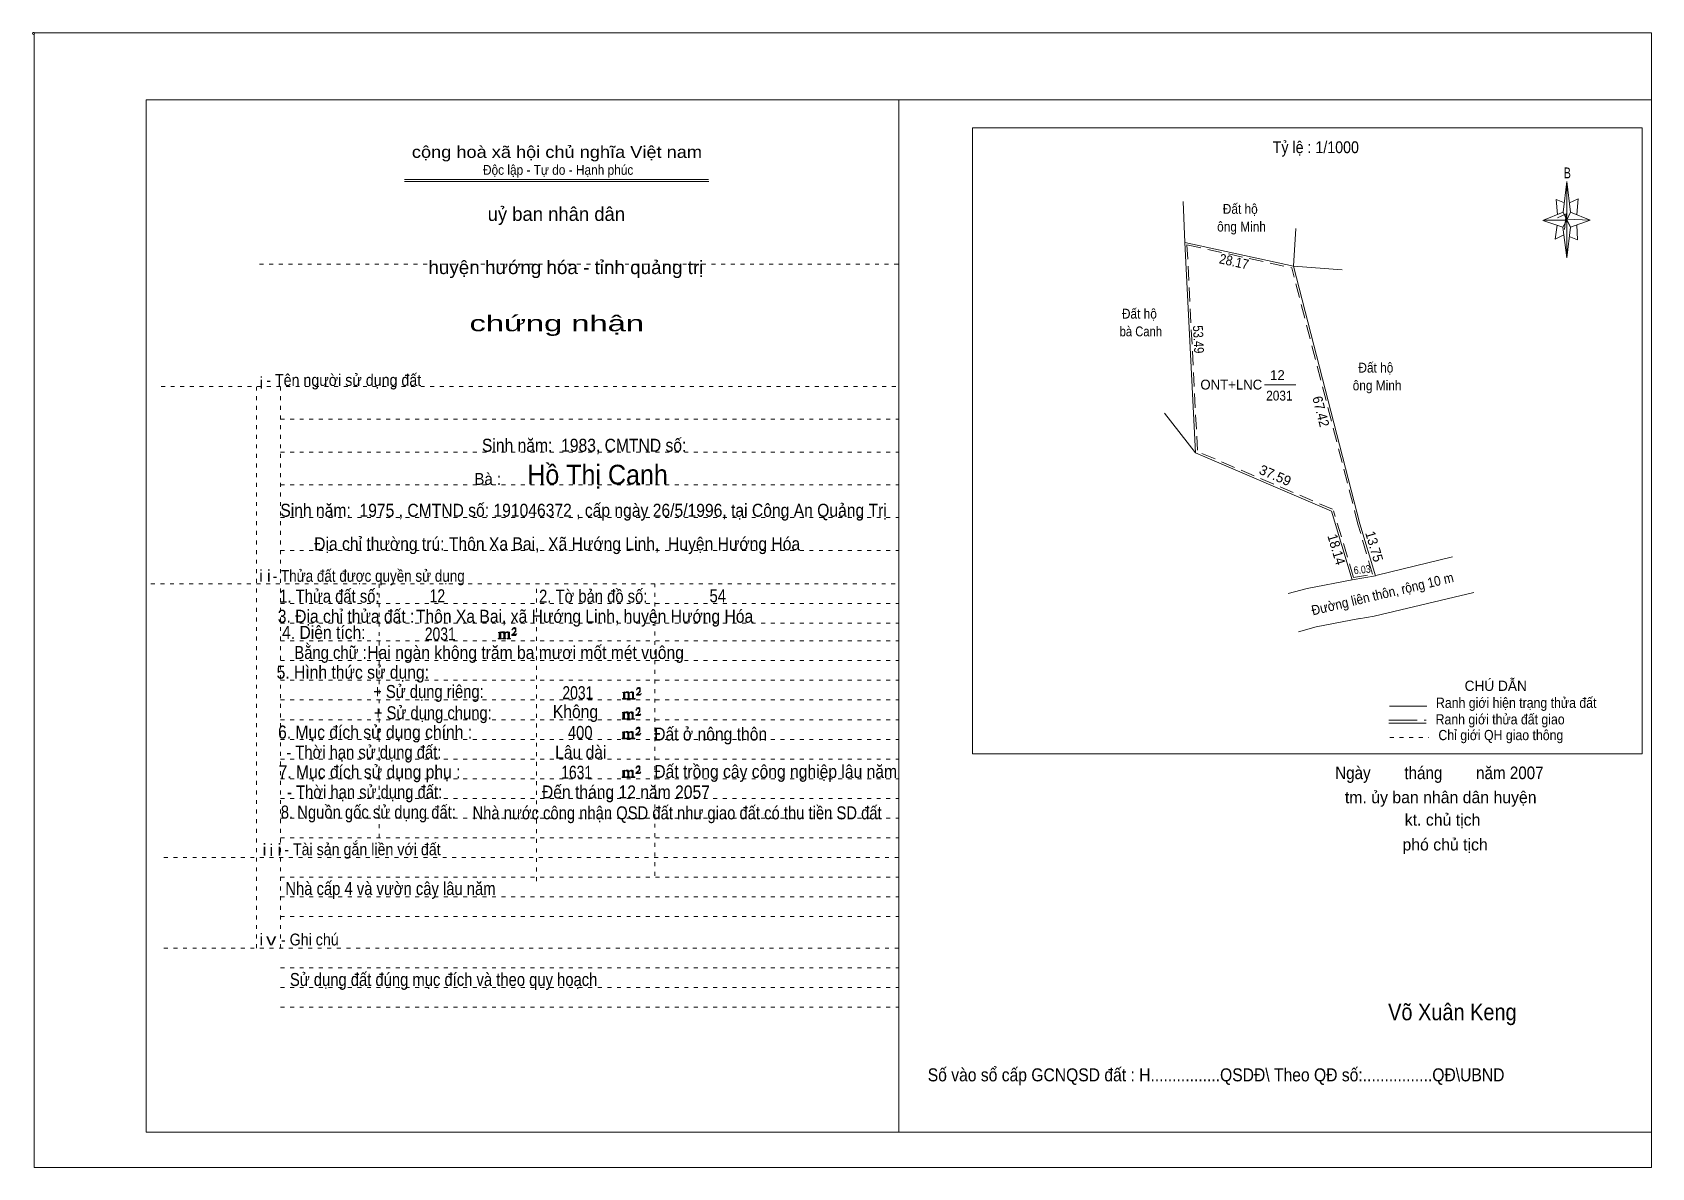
# Model space of a CAD drawing. Header units: centimetres. Extents: x -1.6 to 39.5, y -3.3 to 25.5.
import ezdxf
from ezdxf.enums import TextEntityAlignment as Align

# ---------------------------------------------------------------- set-up
doc = ezdxf.new("R2010")
doc.units = ezdxf.units.CM
doc.header["$LTSCALE"] = 0.12
for name, pattern in [('DOTTED', [1.5, 0.3, -1.2]), ('LONG_DASHED', [7.5, 6, -1.5]), ('MEDIUM_DASHED', [4.5, 3, -1.5])]:
    doc.linetypes.add(name, pattern=pattern)
for name, color, linetype, lineweight in [('1', 7, 'DOTTED', 13), ('10', 7, 'Continuous', 13), ('4', 7, 'Continuous', 13), ('5', 7, 'Continuous', 13), ('50', 7, 'Continuous', 13)]:
    doc.layers.add(name, color=color, linetype=linetype, lineweight=lineweight)

msp = doc.modelspace()

# ---------------------------------------------------------------- hatches: boundary and pattern name
at = {"layer": '50'}
for points in [[(10.27, 10.13), (10.27, 10.12), (10.27, 10.11), (10.25, 10.11), (10.24, 10.11), (10.24, 10.1), (10.33, 10.1), (10.33, 10.11), (10.32, 10.11), (10.31, 10.11), (10.31, 10.12), (10.31, 10.13), (10.31, 10.24), (10.31, 10.25), (10.32, 10.26), (10.34, 10.26), (10.35, 10.26), (10.36, 10.26), (10.37, 10.25), (10.39, 10.22), (10.39, 10.13), (10.37, 10.12), (10.37, 10.11), (10.36, 10.11), (10.35, 10.11), (10.35, 10.1), (10.44, 10.1), (10.44, 10.11), (10.43, 10.11), (10.42, 10.11), (10.42, 10.12), (10.42, 10.13), (10.42, 10.24), (10.44, 10.26), (10.45, 10.26), (10.46, 10.26), (10.49, 10.26), (10.49, 10.25), (10.5, 10.24), (10.5, 10.22), (10.5, 10.13), (10.5, 10.12), (10.49, 10.11), (10.49, 10.11), (10.47, 10.11), (10.47, 10.1), (10.56, 10.1), (10.56, 10.11), (10.55, 10.11), (10.54, 10.11), (10.53, 10.12), (10.53, 10.13), (10.53, 10.2), (10.53, 10.25), (10.53, 10.26), (10.52, 10.27), (10.5, 10.28), (10.47, 10.28), (10.46, 10.28), (10.44, 10.27), (10.41, 10.25), (10.41, 10.26), (10.4, 10.28), (10.39, 10.28), (10.37, 10.28), (10.35, 10.28), (10.34, 10.28), (10.32, 10.26), (10.31, 10.26), (10.31, 10.25), (10.31, 10.25), (10.31, 10.26), (10.31, 10.28), (10.24, 10.26), (10.24, 10.26), (10.25, 10.26), (10.27, 10.25), (10.27, 10.24), (10.27, 10.23)], [(10.69, 10.19), (10.72, 10.24), (10.72, 10.24), (10.71, 10.22), (10.69, 10.22), (10.68, 10.22), (10.63, 10.22), (10.66, 10.26), (10.67, 10.27), (10.69, 10.28), (10.69, 10.3), (10.69, 10.32), (10.69, 10.34), (10.69, 10.35), (10.69, 10.37), (10.68, 10.38), (10.67, 10.38), (10.66, 10.39), (10.65, 10.39), (10.63, 10.38), (10.63, 10.38), (10.62, 10.37), (10.61, 10.35), (10.59, 10.33), (10.61, 10.33), (10.61, 10.35), (10.62, 10.35), (10.63, 10.36), (10.65, 10.36), (10.66, 10.36), (10.67, 10.35), (10.68, 10.35), (10.68, 10.32), (10.68, 10.3), (10.66, 10.28), (10.66, 10.26), (10.65, 10.25), (10.59, 10.2), (10.59, 10.19)], [(13.42, 8.61), (13.42, 8.6), (13.42, 8.59), (13.41, 8.59), (13.4, 8.59), (13.4, 8.57), (13.48, 8.57), (13.48, 8.59), (13.47, 8.59), (13.46, 8.59), (13.46, 8.6), (13.46, 8.61), (13.46, 8.72), (13.46, 8.73), (13.47, 8.74), (13.5, 8.74), (13.51, 8.74), (13.52, 8.74), (13.53, 8.73), (13.54, 8.69), (13.54, 8.61), (13.53, 8.6), (13.53, 8.59), (13.52, 8.59), (13.51, 8.59), (13.51, 8.57), (13.6, 8.57), (13.6, 8.59), (13.58, 8.59), (13.57, 8.59), (13.57, 8.6), (13.57, 8.61), (13.57, 8.72), (13.6, 8.74), (13.61, 8.74), (13.62, 8.74), (13.64, 8.74), (13.64, 8.73), (13.65, 8.72), (13.65, 8.69), (13.65, 8.61), (13.65, 8.6), (13.64, 8.59), (13.64, 8.59), (13.63, 8.59), (13.63, 8.57), (13.72, 8.57), (13.72, 8.59), (13.7, 8.59), (13.69, 8.59), (13.68, 8.6), (13.68, 8.61), (13.68, 8.68), (13.68, 8.73), (13.68, 8.74), (13.67, 8.75), (13.65, 8.76), (13.63, 8.76), (13.62, 8.76), (13.6, 8.75), (13.56, 8.73), (13.56, 8.74), (13.55, 8.76), (13.54, 8.76), (13.53, 8.76), (13.51, 8.76), (13.5, 8.76), (13.47, 8.74), (13.46, 8.74), (13.46, 8.73), (13.46, 8.73), (13.46, 8.74), (13.46, 8.76), (13.4, 8.74), (13.4, 8.74), (13.41, 8.74), (13.42, 8.73), (13.42, 8.72), (13.42, 8.71)], [(13.85, 8.67), (13.87, 8.72), (13.87, 8.72), (13.86, 8.69), (13.85, 8.69), (13.84, 8.69), (13.78, 8.69), (13.82, 8.74), (13.83, 8.75), (13.85, 8.76), (13.85, 8.78), (13.85, 8.79), (13.85, 8.82), (13.85, 8.83), (13.85, 8.85), (13.84, 8.86), (13.83, 8.86), (13.82, 8.87), (13.8, 8.87), (13.78, 8.86), (13.78, 8.86), (13.77, 8.85), (13.76, 8.83), (13.75, 8.81), (13.76, 8.81), (13.76, 8.83), (13.77, 8.83), (13.78, 8.84), (13.8, 8.84), (13.82, 8.84), (13.83, 8.83), (13.84, 8.83), (13.84, 8.79), (13.84, 8.78), (13.82, 8.76), (13.82, 8.74), (13.8, 8.73), (13.75, 8.68), (13.75, 8.67)], [(13.41, 8.09), (13.41, 8.08), (13.41, 8.07), (13.4, 8.07), (13.39, 8.07), (13.39, 8.06), (13.48, 8.06), (13.48, 8.07), (13.47, 8.07), (13.45, 8.07), (13.45, 8.08), (13.45, 8.09), (13.45, 8.2), (13.45, 8.21), (13.47, 8.23), (13.49, 8.23), (13.5, 8.23), (13.51, 8.23), (13.52, 8.21), (13.53, 8.18), (13.53, 8.09), (13.52, 8.08), (13.52, 8.07), (13.51, 8.07), (13.5, 8.07), (13.5, 8.06), (13.59, 8.06), (13.59, 8.07), (13.58, 8.07), (13.57, 8.07), (13.57, 8.08), (13.57, 8.09), (13.57, 8.2), (13.59, 8.23), (13.6, 8.23), (13.61, 8.23), (13.63, 8.23), (13.63, 8.21), (13.64, 8.2), (13.64, 8.18), (13.64, 8.09), (13.64, 8.08), (13.63, 8.07), (13.63, 8.07), (13.62, 8.07), (13.62, 8.06), (13.71, 8.06), (13.71, 8.07), (13.7, 8.07), (13.69, 8.07), (13.67, 8.08), (13.67, 8.09), (13.67, 8.17), (13.67, 8.21), (13.67, 8.23), (13.66, 8.24), (13.64, 8.25), (13.62, 8.25), (13.61, 8.25), (13.59, 8.24), (13.55, 8.21), (13.55, 8.23), (13.54, 8.25), (13.53, 8.25), (13.52, 8.25), (13.5, 8.25), (13.49, 8.25), (13.47, 8.23), (13.45, 8.23), (13.45, 8.21), (13.45, 8.21), (13.45, 8.23), (13.45, 8.25), (13.39, 8.23), (13.39, 8.23), (13.4, 8.23), (13.41, 8.21), (13.41, 8.2), (13.41, 8.19)], [(13.84, 8.16), (13.86, 8.2), (13.86, 8.2), (13.85, 8.18), (13.84, 8.18), (13.83, 8.18), (13.77, 8.18), (13.81, 8.23), (13.82, 8.24), (13.84, 8.25), (13.84, 8.27), (13.84, 8.28), (13.84, 8.3), (13.84, 8.31), (13.84, 8.34), (13.83, 8.35), (13.82, 8.35), (13.81, 8.36), (13.8, 8.36), (13.77, 8.35), (13.77, 8.35), (13.76, 8.34), (13.75, 8.31), (13.74, 8.29), (13.75, 8.29), (13.75, 8.31), (13.76, 8.31), (13.77, 8.33), (13.8, 8.33), (13.81, 8.33), (13.82, 8.31), (13.83, 8.31), (13.83, 8.28), (13.83, 8.27), (13.81, 8.25), (13.81, 8.23), (13.8, 8.21), (13.74, 8.17), (13.74, 8.16)], [(13.84, 7.66), (13.86, 7.71), (13.86, 7.71), (13.85, 7.68), (13.84, 7.68), (13.83, 7.68), (13.77, 7.68), (13.81, 7.73), (13.82, 7.74), (13.84, 7.75), (13.84, 7.77), (13.84, 7.78), (13.84, 7.81), (13.84, 7.82), (13.84, 7.84), (13.83, 7.85), (13.82, 7.85), (13.81, 7.86), (13.79, 7.86), (13.77, 7.85), (13.77, 7.85), (13.76, 7.84), (13.75, 7.82), (13.74, 7.8), (13.75, 7.8), (13.75, 7.82), (13.76, 7.82), (13.77, 7.83), (13.79, 7.83), (13.81, 7.83), (13.82, 7.82), (13.83, 7.82), (13.83, 7.78), (13.83, 7.77), (13.81, 7.75), (13.81, 7.73), (13.79, 7.72), (13.74, 7.67), (13.74, 7.66)], [(13.41, 7.6), (13.41, 7.59), (13.41, 7.58), (13.4, 7.58), (13.39, 7.58), (13.39, 7.56), (13.47, 7.56), (13.47, 7.58), (13.46, 7.58), (13.45, 7.58), (13.45, 7.59), (13.45, 7.6), (13.45, 7.71), (13.45, 7.72), (13.46, 7.73), (13.49, 7.73), (13.5, 7.73), (13.51, 7.73), (13.52, 7.72), (13.53, 7.68), (13.53, 7.6), (13.52, 7.59), (13.52, 7.58), (13.51, 7.58), (13.5, 7.58), (13.5, 7.56), (13.59, 7.56), (13.59, 7.58), (13.57, 7.58), (13.56, 7.58), (13.56, 7.59), (13.56, 7.6), (13.56, 7.71), (13.59, 7.73), (13.6, 7.73), (13.61, 7.73), (13.63, 7.73), (13.63, 7.72), (13.64, 7.71), (13.64, 7.68), (13.64, 7.6), (13.64, 7.59), (13.63, 7.58), (13.63, 7.58), (13.62, 7.58), (13.62, 7.56), (13.71, 7.56), (13.71, 7.58), (13.69, 7.58), (13.68, 7.58), (13.67, 7.59), (13.67, 7.6), (13.67, 7.67), (13.67, 7.72), (13.67, 7.73), (13.66, 7.74), (13.64, 7.75), (13.62, 7.75), (13.61, 7.75), (13.59, 7.74), (13.55, 7.72), (13.55, 7.73), (13.54, 7.75), (13.53, 7.75), (13.52, 7.75), (13.5, 7.75), (13.49, 7.75), (13.46, 7.73), (13.45, 7.73), (13.45, 7.72), (13.45, 7.72), (13.45, 7.73), (13.45, 7.75), (13.39, 7.73), (13.39, 7.73), (13.4, 7.73), (13.41, 7.72), (13.41, 7.71), (13.41, 7.7)], [(13.41, 6.62), (13.41, 6.61), (13.41, 6.6), (13.4, 6.6), (13.39, 6.6), (13.39, 6.58), (13.47, 6.58), (13.47, 6.6), (13.46, 6.6), (13.45, 6.6), (13.45, 6.61), (13.45, 6.62), (13.45, 6.73), (13.45, 6.74), (13.46, 6.75), (13.49, 6.75), (13.5, 6.75), (13.51, 6.75), (13.52, 6.74), (13.53, 6.7), (13.53, 6.62), (13.52, 6.61), (13.52, 6.6), (13.51, 6.6), (13.5, 6.6), (13.5, 6.58), (13.59, 6.58), (13.59, 6.6), (13.57, 6.6), (13.56, 6.6), (13.56, 6.61), (13.56, 6.62), (13.56, 6.73), (13.59, 6.75), (13.6, 6.75), (13.61, 6.75), (13.63, 6.75), (13.63, 6.74), (13.64, 6.73), (13.64, 6.7), (13.64, 6.62), (13.64, 6.61), (13.63, 6.6), (13.63, 6.6), (13.62, 6.6), (13.62, 6.58), (13.71, 6.58), (13.71, 6.6), (13.69, 6.6), (13.68, 6.6), (13.67, 6.61), (13.67, 6.62), (13.67, 6.69), (13.67, 6.74), (13.67, 6.75), (13.66, 6.76), (13.64, 6.77), (13.62, 6.77), (13.61, 6.77), (13.59, 6.76), (13.55, 6.74), (13.55, 6.75), (13.54, 6.77), (13.53, 6.77), (13.52, 6.77), (13.5, 6.77), (13.49, 6.77), (13.46, 6.75), (13.45, 6.75), (13.45, 6.74), (13.45, 6.74), (13.45, 6.75), (13.45, 6.77), (13.39, 6.75), (13.39, 6.75), (13.4, 6.75), (13.41, 6.74), (13.41, 6.73), (13.41, 6.72)], [(13.84, 6.68), (13.86, 6.73), (13.86, 6.73), (13.85, 6.7), (13.84, 6.7), (13.83, 6.7), (13.77, 6.7), (13.81, 6.75), (13.82, 6.76), (13.84, 6.77), (13.84, 6.79), (13.84, 6.8), (13.84, 6.83), (13.84, 6.84), (13.84, 6.86), (13.83, 6.87), (13.82, 6.87), (13.81, 6.88), (13.79, 6.88), (13.77, 6.87), (13.77, 6.87), (13.76, 6.86), (13.75, 6.84), (13.74, 6.82), (13.75, 6.82), (13.75, 6.84), (13.76, 6.84), (13.77, 6.85), (13.79, 6.85), (13.81, 6.85), (13.82, 6.84), (13.83, 6.84), (13.83, 6.8), (13.83, 6.79), (13.81, 6.77), (13.81, 6.75), (13.79, 6.74), (13.74, 6.69), (13.74, 6.68)]]:
    msp.add_hatch(color=256, dxfattribs=at).paths.add_polyline_path(points)

# ---------------------------------------------------------------- linework, layer by layer
at = {"layer": '1', "linetype": 'Continuous'}
for p, q in [((1.31, -2.42), (1.31, 23.78)), ((1.31, 23.78), (39.51, 23.78)), ((20.41, -2.42), (20.41, 23.78)), ((39.51, -2.42), (39.51, 23.78)), ((7.87, 21.76), (15.58, 21.76)), ((7.87, 21.71), (15.59, 21.71)), ((37.26, 20.55), (36.75, 20.72)), ((1.31, -2.42), (39.51, -2.42))]:
    msp.add_line(p, q, dxfattribs=at)
at = {"layer": '1'}
for p, q in [((4.19, 19.61), (20.41, 19.61)), ((1.69, 16.51), (20.41, 16.51)), ((4.11, 2.25), (4.11, 16.51)), ((4.72, 2.25), (4.72, 16.51)), ((4.72, 15.68), (20.41, 15.68)), ((4.72, 14.84), (20.41, 14.84)), ((4.72, 14.01), (20.41, 14.01)), ((4.72, 13.18), (20.41, 13.18)), ((4.72, 12.34), (20.41, 12.34)), ((1.43, 11.5), (20.41, 11.5)), ((7.22, 5.05), (7.22, 11.5)), ((11.22, 3.95), (11.22, 11.5)), ((14.22, 4.09), (14.22, 11.5)), ((4.72, 11), (20.41, 11)), ((4.72, 10.5), (20.41, 10.5)), ((4.72, 10.05), (20.41, 10.05)), ((4.72, 9.55), (20.41, 9.55)), ((4.72, 9.05), (20.41, 9.05)), ((4.72, 8.55), (20.41, 8.55)), ((4.72, 8.05), (20.41, 8.05)), ((4.72, 7.55), (20.41, 7.55)), ((4.72, 7.05), (20.41, 7.05)), ((4.72, 6.55), (20.41, 6.55)), ((4.72, 6.05), (20.41, 6.05)), ((4.72, 5.55), (20.41, 5.55)), ((4.72, 5.05), (20.41, 5.05)), ((1.76, 4.55), (20.41, 4.55)), ((4.72, 4.05), (20.41, 4.05)), ((4.72, 3.55), (20.41, 3.55)), ((4.72, 3.05), (20.41, 3.05)), ((1.76, 2.25), (20.41, 2.25)), ((4.72, 1.75), (20.41, 1.75)), ((4.72, 1.25), (20.41, 1.25)), ((4.72, 0.75), (20.41, 0.75))]:
    msp.add_line(p, q, dxfattribs=at)
at = {"layer": '1', "linetype": 'Continuous'}
msp.add_lwpolyline([(-1.53, -3.32), (39.51, -3.32), (39.51, 25.48), (-1.53, 25.48)], close=True, dxfattribs=at)
msp.add_lwpolyline([(37.27, 20.35), (37.06, 20.25), (37.11, 20.6)], dxfattribs=at)
at = {"layer": '10', "linetype": 'MEDIUM_DASHED'}
for p, q in [((27.72, 20.1), (27.99, 14.82)), ((27.72, 20.1), (30.38, 19.52)), ((31.41, 13.39), (27.96, 14.87)), ((31.95, 11.66), (31.44, 13.35)), ((31.95, 11.66), (32.43, 11.74))]:
    msp.add_line(p, q, dxfattribs=at)
at = {"layer": '10'}
for p, q in [((29.69, 16.55), (30.48, 16.55)), ((31.39, 13.34), (27.94, 14.82)), ((31.91, 11.6), (31.39, 13.34)), ((32.55, 11.72), (34.46, 12.18)), ((31.91, 11.6), (32.5, 11.7)), ((32.5, 11.7), (32.55, 11.72)), ((32.47, 10.68), (35, 11.28)), ((32.08, 10.61), (32.47, 10.68))]:
    msp.add_line(p, q, dxfattribs=at)
for points in [[(27.62, 21.2), (27.67, 20.16), (27.94, 14.82), (27.15, 15.83)], [(27.67, 20.16), (30.42, 19.56), (30.48, 20.52)], [(32.5, 11.7), (32.11, 13.02), (30.42, 19.56), (31.66, 19.47)], [(31.91, 11.6), (30.77, 11.38), (30.29, 11.25)], [(32.1, 10.62), (31, 10.41), (30.55, 10.28)]]:
    msp.add_lwpolyline(points, dxfattribs=at)
at = {"layer": '10', "linetype": 'MEDIUM_DASHED'}
msp.add_lwpolyline([(32.43, 11.74), (32.06, 13.01), (30.38, 19.52)], dxfattribs=at)
at = {"layer": '4'}
for p, q in [((32.86, 8.39), (33.81, 8.39)), ((32.84, 7.96), (33.79, 7.96))]:
    msp.add_line(p, q, dxfattribs=at)
at = {"layer": '4', "linetype": 'LONG_DASHED'}
msp.add_line((32.84, 8.04), (33.79, 8.04), dxfattribs=at)
at = {"layer": '4', "linetype": 'DOTTED'}
msp.add_line((32.87, 7.6), (33.86, 7.6), dxfattribs=at)
at = {"layer": '4'}
msp.add_lwpolyline([(22.28, 23.07), (39.27, 23.07), (39.27, 7.18), (22.28, 7.18)], close=True, dxfattribs=at)
msp.add_circle((-1.55, 25.47), 0.025, dxfattribs=at)
at = {"layer": '5'}
for p, q in [((37.27, 20.93), (37.36, 21.71)), ((37.45, 20.55), (37.36, 19.77)), ((37.45, 20.93), (37.95, 20.73)), ((37.61, 20.61), (37.63, 20.23)), ((37.63, 20.23), (37.42, 20.31))]:
    msp.add_line(p, q, dxfattribs=at)
for points in [[(37.36, 21.71), (37.45, 20.93), (37.36, 20.73)], [(37.36, 20.73), (36.77, 20.73), (37.27, 20.93), (37.45, 20.55), (37.95, 20.73), (37.36, 20.75)], [(37.36, 20.73), (37.36, 19.77), (37.26, 20.55)]]:
    msp.add_lwpolyline(points, close=True, dxfattribs=at)
for points in [[(37.3, 21.17), (37.09, 21.25), (37.12, 20.87)], [(37.43, 21.17), (37.65, 21.27), (37.61, 20.87)], [(37.36, 20.73), (37.27, 20.93), (36.77, 20.73)], [(37.12, 20.79), (37.34, 20.89), (37.3, 20.49)], [(37.36, 20.73), (37.45, 20.55), (37.95, 20.73)]]:
    msp.add_lwpolyline(points, dxfattribs=at)
at = {"layer": '50'}
for points in [[(10.27, 10.13), (10.27, 10.12), (10.27, 10.11), (10.25, 10.11), (10.24, 10.11), (10.24, 10.1), (10.33, 10.1), (10.33, 10.11), (10.32, 10.11), (10.31, 10.11), (10.31, 10.12), (10.31, 10.13), (10.31, 10.24), (10.31, 10.25), (10.32, 10.26), (10.34, 10.26), (10.35, 10.26), (10.36, 10.26), (10.37, 10.25), (10.39, 10.22), (10.39, 10.13), (10.37, 10.12), (10.37, 10.11), (10.36, 10.11), (10.35, 10.11), (10.35, 10.1), (10.44, 10.1), (10.44, 10.11), (10.43, 10.11), (10.42, 10.11), (10.42, 10.12), (10.42, 10.13), (10.42, 10.24), (10.44, 10.26), (10.45, 10.26), (10.46, 10.26), (10.49, 10.26), (10.49, 10.25), (10.5, 10.24), (10.5, 10.22), (10.5, 10.13), (10.5, 10.12), (10.49, 10.11), (10.49, 10.11), (10.47, 10.11), (10.47, 10.1), (10.56, 10.1), (10.56, 10.11), (10.55, 10.11), (10.54, 10.11), (10.53, 10.12), (10.53, 10.13), (10.53, 10.2), (10.53, 10.25), (10.53, 10.26), (10.52, 10.27), (10.5, 10.28), (10.47, 10.28), (10.46, 10.28), (10.44, 10.27), (10.41, 10.25), (10.41, 10.26), (10.4, 10.28), (10.39, 10.28), (10.37, 10.28), (10.35, 10.28), (10.34, 10.28), (10.32, 10.26), (10.31, 10.26), (10.31, 10.25), (10.31, 10.25), (10.31, 10.26), (10.31, 10.28), (10.24, 10.26), (10.24, 10.26), (10.25, 10.26), (10.27, 10.25), (10.27, 10.24), (10.27, 10.23)], [(10.69, 10.19), (10.72, 10.24), (10.72, 10.24), (10.71, 10.22), (10.69, 10.22), (10.68, 10.22), (10.63, 10.22), (10.66, 10.26), (10.67, 10.27), (10.69, 10.28), (10.69, 10.3), (10.69, 10.32), (10.69, 10.34), (10.69, 10.35), (10.69, 10.37), (10.68, 10.38), (10.67, 10.38), (10.66, 10.39), (10.65, 10.39), (10.63, 10.38), (10.63, 10.38), (10.62, 10.37), (10.61, 10.35), (10.59, 10.33), (10.61, 10.33), (10.61, 10.35), (10.62, 10.35), (10.63, 10.36), (10.65, 10.36), (10.66, 10.36), (10.67, 10.35), (10.68, 10.35), (10.68, 10.32), (10.68, 10.3), (10.66, 10.28), (10.66, 10.26), (10.65, 10.25), (10.59, 10.2), (10.59, 10.19)], [(13.42, 8.61), (13.42, 8.6), (13.42, 8.59), (13.41, 8.59), (13.4, 8.59), (13.4, 8.57), (13.48, 8.57), (13.48, 8.59), (13.47, 8.59), (13.46, 8.59), (13.46, 8.6), (13.46, 8.61), (13.46, 8.72), (13.46, 8.73), (13.47, 8.74), (13.5, 8.74), (13.51, 8.74), (13.52, 8.74), (13.53, 8.73), (13.54, 8.69), (13.54, 8.61), (13.53, 8.6), (13.53, 8.59), (13.52, 8.59), (13.51, 8.59), (13.51, 8.57), (13.6, 8.57), (13.6, 8.59), (13.58, 8.59), (13.57, 8.59), (13.57, 8.6), (13.57, 8.61), (13.57, 8.72), (13.6, 8.74), (13.61, 8.74), (13.62, 8.74), (13.64, 8.74), (13.64, 8.73), (13.65, 8.72), (13.65, 8.69), (13.65, 8.61), (13.65, 8.6), (13.64, 8.59), (13.64, 8.59), (13.63, 8.59), (13.63, 8.57), (13.72, 8.57), (13.72, 8.59), (13.7, 8.59), (13.69, 8.59), (13.68, 8.6), (13.68, 8.61), (13.68, 8.68), (13.68, 8.73), (13.68, 8.74), (13.67, 8.75), (13.65, 8.76), (13.63, 8.76), (13.62, 8.76), (13.6, 8.75), (13.56, 8.73), (13.56, 8.74), (13.55, 8.76), (13.54, 8.76), (13.53, 8.76), (13.51, 8.76), (13.5, 8.76), (13.47, 8.74), (13.46, 8.74), (13.46, 8.73), (13.46, 8.73), (13.46, 8.74), (13.46, 8.76), (13.4, 8.74), (13.4, 8.74), (13.41, 8.74), (13.42, 8.73), (13.42, 8.72), (13.42, 8.71)], [(13.85, 8.67), (13.87, 8.72), (13.87, 8.72), (13.86, 8.69), (13.85, 8.69), (13.84, 8.69), (13.78, 8.69), (13.82, 8.74), (13.83, 8.75), (13.85, 8.76), (13.85, 8.78), (13.85, 8.79), (13.85, 8.82), (13.85, 8.83), (13.85, 8.85), (13.84, 8.86), (13.83, 8.86), (13.82, 8.87), (13.8, 8.87), (13.78, 8.86), (13.78, 8.86), (13.77, 8.85), (13.76, 8.83), (13.75, 8.81), (13.76, 8.81), (13.76, 8.83), (13.77, 8.83), (13.78, 8.84), (13.8, 8.84), (13.82, 8.84), (13.83, 8.83), (13.84, 8.83), (13.84, 8.79), (13.84, 8.78), (13.82, 8.76), (13.82, 8.74), (13.8, 8.73), (13.75, 8.68), (13.75, 8.67)], [(13.41, 8.09), (13.41, 8.08), (13.41, 8.07), (13.4, 8.07), (13.39, 8.07), (13.39, 8.06), (13.48, 8.06), (13.48, 8.07), (13.47, 8.07), (13.45, 8.07), (13.45, 8.08), (13.45, 8.09), (13.45, 8.2), (13.45, 8.21), (13.47, 8.23), (13.49, 8.23), (13.5, 8.23), (13.51, 8.23), (13.52, 8.21), (13.53, 8.18), (13.53, 8.09), (13.52, 8.08), (13.52, 8.07), (13.51, 8.07), (13.5, 8.07), (13.5, 8.06), (13.59, 8.06), (13.59, 8.07), (13.58, 8.07), (13.57, 8.07), (13.57, 8.08), (13.57, 8.09), (13.57, 8.2), (13.59, 8.23), (13.6, 8.23), (13.61, 8.23), (13.63, 8.23), (13.63, 8.21), (13.64, 8.2), (13.64, 8.18), (13.64, 8.09), (13.64, 8.08), (13.63, 8.07), (13.63, 8.07), (13.62, 8.07), (13.62, 8.06), (13.71, 8.06), (13.71, 8.07), (13.7, 8.07), (13.69, 8.07), (13.67, 8.08), (13.67, 8.09), (13.67, 8.17), (13.67, 8.21), (13.67, 8.23), (13.66, 8.24), (13.64, 8.25), (13.62, 8.25), (13.61, 8.25), (13.59, 8.24), (13.55, 8.21), (13.55, 8.23), (13.54, 8.25), (13.53, 8.25), (13.52, 8.25), (13.5, 8.25), (13.49, 8.25), (13.47, 8.23), (13.45, 8.23), (13.45, 8.21), (13.45, 8.21), (13.45, 8.23), (13.45, 8.25), (13.39, 8.23), (13.39, 8.23), (13.4, 8.23), (13.41, 8.21), (13.41, 8.2), (13.41, 8.19)], [(13.84, 8.16), (13.86, 8.2), (13.86, 8.2), (13.85, 8.18), (13.84, 8.18), (13.83, 8.18), (13.77, 8.18), (13.81, 8.23), (13.82, 8.24), (13.84, 8.25), (13.84, 8.27), (13.84, 8.28), (13.84, 8.3), (13.84, 8.31), (13.84, 8.34), (13.83, 8.35), (13.82, 8.35), (13.81, 8.36), (13.8, 8.36), (13.77, 8.35), (13.77, 8.35), (13.76, 8.34), (13.75, 8.31), (13.74, 8.29), (13.75, 8.29), (13.75, 8.31), (13.76, 8.31), (13.77, 8.33), (13.8, 8.33), (13.81, 8.33), (13.82, 8.31), (13.83, 8.31), (13.83, 8.28), (13.83, 8.27), (13.81, 8.25), (13.81, 8.23), (13.8, 8.21), (13.74, 8.17), (13.74, 8.16)], [(13.84, 7.66), (13.86, 7.71), (13.86, 7.71), (13.85, 7.68), (13.84, 7.68), (13.83, 7.68), (13.77, 7.68), (13.81, 7.73), (13.82, 7.74), (13.84, 7.75), (13.84, 7.77), (13.84, 7.78), (13.84, 7.81), (13.84, 7.82), (13.84, 7.84), (13.83, 7.85), (13.82, 7.85), (13.81, 7.86), (13.79, 7.86), (13.77, 7.85), (13.77, 7.85), (13.76, 7.84), (13.75, 7.82), (13.74, 7.8), (13.75, 7.8), (13.75, 7.82), (13.76, 7.82), (13.77, 7.83), (13.79, 7.83), (13.81, 7.83), (13.82, 7.82), (13.83, 7.82), (13.83, 7.78), (13.83, 7.77), (13.81, 7.75), (13.81, 7.73), (13.79, 7.72), (13.74, 7.67), (13.74, 7.66)], [(13.41, 7.6), (13.41, 7.59), (13.41, 7.58), (13.4, 7.58), (13.39, 7.58), (13.39, 7.56), (13.47, 7.56), (13.47, 7.58), (13.46, 7.58), (13.45, 7.58), (13.45, 7.59), (13.45, 7.6), (13.45, 7.71), (13.45, 7.72), (13.46, 7.73), (13.49, 7.73), (13.5, 7.73), (13.51, 7.73), (13.52, 7.72), (13.53, 7.68), (13.53, 7.6), (13.52, 7.59), (13.52, 7.58), (13.51, 7.58), (13.5, 7.58), (13.5, 7.56), (13.59, 7.56), (13.59, 7.58), (13.57, 7.58), (13.56, 7.58), (13.56, 7.59), (13.56, 7.6), (13.56, 7.71), (13.59, 7.73), (13.6, 7.73), (13.61, 7.73), (13.63, 7.73), (13.63, 7.72), (13.64, 7.71), (13.64, 7.68), (13.64, 7.6), (13.64, 7.59), (13.63, 7.58), (13.63, 7.58), (13.62, 7.58), (13.62, 7.56), (13.71, 7.56), (13.71, 7.58), (13.69, 7.58), (13.68, 7.58), (13.67, 7.59), (13.67, 7.6), (13.67, 7.67), (13.67, 7.72), (13.67, 7.73), (13.66, 7.74), (13.64, 7.75), (13.62, 7.75), (13.61, 7.75), (13.59, 7.74), (13.55, 7.72), (13.55, 7.73), (13.54, 7.75), (13.53, 7.75), (13.52, 7.75), (13.5, 7.75), (13.49, 7.75), (13.46, 7.73), (13.45, 7.73), (13.45, 7.72), (13.45, 7.72), (13.45, 7.73), (13.45, 7.75), (13.39, 7.73), (13.39, 7.73), (13.4, 7.73), (13.41, 7.72), (13.41, 7.71), (13.41, 7.7)], [(13.41, 6.62), (13.41, 6.61), (13.41, 6.6), (13.4, 6.6), (13.39, 6.6), (13.39, 6.58), (13.47, 6.58), (13.47, 6.6), (13.46, 6.6), (13.45, 6.6), (13.45, 6.61), (13.45, 6.62), (13.45, 6.73), (13.45, 6.74), (13.46, 6.75), (13.49, 6.75), (13.5, 6.75), (13.51, 6.75), (13.52, 6.74), (13.53, 6.7), (13.53, 6.62), (13.52, 6.61), (13.52, 6.6), (13.51, 6.6), (13.5, 6.6), (13.5, 6.58), (13.59, 6.58), (13.59, 6.6), (13.57, 6.6), (13.56, 6.6), (13.56, 6.61), (13.56, 6.62), (13.56, 6.73), (13.59, 6.75), (13.6, 6.75), (13.61, 6.75), (13.63, 6.75), (13.63, 6.74), (13.64, 6.73), (13.64, 6.7), (13.64, 6.62), (13.64, 6.61), (13.63, 6.6), (13.63, 6.6), (13.62, 6.6), (13.62, 6.58), (13.71, 6.58), (13.71, 6.6), (13.69, 6.6), (13.68, 6.6), (13.67, 6.61), (13.67, 6.62), (13.67, 6.69), (13.67, 6.74), (13.67, 6.75), (13.66, 6.76), (13.64, 6.77), (13.62, 6.77), (13.61, 6.77), (13.59, 6.76), (13.55, 6.74), (13.55, 6.75), (13.54, 6.77), (13.53, 6.77), (13.52, 6.77), (13.5, 6.77), (13.49, 6.77), (13.46, 6.75), (13.45, 6.75), (13.45, 6.74), (13.45, 6.74), (13.45, 6.75), (13.45, 6.77), (13.39, 6.75), (13.39, 6.75), (13.4, 6.75), (13.41, 6.74), (13.41, 6.73), (13.41, 6.72)], [(13.84, 6.68), (13.86, 6.73), (13.86, 6.73), (13.85, 6.7), (13.84, 6.7), (13.83, 6.7), (13.77, 6.7), (13.81, 6.75), (13.82, 6.76), (13.84, 6.77), (13.84, 6.79), (13.84, 6.8), (13.84, 6.83), (13.84, 6.84), (13.84, 6.86), (13.83, 6.87), (13.82, 6.87), (13.81, 6.88), (13.79, 6.88), (13.77, 6.87), (13.77, 6.87), (13.76, 6.86), (13.75, 6.84), (13.74, 6.82), (13.75, 6.82), (13.75, 6.84), (13.76, 6.84), (13.77, 6.85), (13.79, 6.85), (13.81, 6.85), (13.82, 6.84), (13.83, 6.84), (13.83, 6.8), (13.83, 6.79), (13.81, 6.77), (13.81, 6.75), (13.79, 6.74), (13.74, 6.69), (13.74, 6.68)]]:
    msp.add_lwpolyline(points, close=True, dxfattribs=at)

# ---------------------------------------------------------------- texts
at = {"layer": '1'}
for s, height, width, p in [('cộng hoà xã hội chủ nghĩa Việt nam', 0.3, 1.15, (11.735, 22.31)), ('Độc lập - Tự do - Hạnh phúc', 0.25, 0.9, (11.765, 21.88)), ('chứng nhận', 0.4, 1.55, (11.73, 17.91)), ('- Tên người sử dụng đất', 0.3, 0.9, (6.325, 16.52)), ('- Thửa đất được quyền sử dụng', 0.3, 0.85, (6.96, 11.55)), ('- Tài sản gắn liền với đất ', 0.3, 0.9, (6.85, 4.61)), ('v', 0.3, 1.3, (4.485, 2.32)), ('- Ghi chú', 0.3, 0.9, (5.465, 2.32))]:
    msp.add_text(s, height=height, dxfattribs=dict(at, width=width)).set_placement(p, align=Align.CENTER)
for s, height, p in [('uỷ ban nhân dân', 0.35, (11.72, 20.71)), ('i', 0.3, (4.235, 16.45)), ('i', 0.3, (4.225, 11.55)), ('i', 0.3, (4.425, 11.55)), ('i', 0.3, (4.315, 4.6)), ('i', 0.3, (4.485, 4.59)), ('i', 0.3, (4.695, 4.6)), ('i', 0.3, (4.235, 2.32))]:
    msp.add_text(s, height=height, dxfattribs=at).set_placement(p, align=Align.CENTER)
at = {"layer": '10'}
for s, height, width, p in [('Tỷ lệ : 1/1000', 0.3, 0.9, (30.99, 22.43)), ('Đất hộ ', 0.25, 0.9, (29.115, 20.89)), ('ông Minh', 0.25, 0.9, (29.105, 20.44)), ('Đất hộ ', 0.25, 0.9, (26.555, 18.23)), ('bà Canh', 0.25, 0.85, (26.55, 17.78)), ('Đất hộ ', 0.25, 0.9, (32.555, 16.86)), ('ông Minh', 0.25, 0.9, (32.545, 16.41)), ('Hồ Thị Canh', 0.5, 0.95, (12.765, 14.02)), ('Võ Xuân Keng', 0.42, 0.9, (34.455, 0.42))]:
    msp.add_text(s, height=height, dxfattribs=dict(at, width=width)).set_placement(p, align=Align.CENTER)
for s, height, rotation, width, p in [('28.17', 0.25, 347.429, 0.9, (28.888, 19.556)), ('53.49', 0.25, 272.851, 0.85, (27.888, 17.696)), ('67.42', 0.25, 284.473, 0.95, (30.998, 15.841)), ('18.14', 0.25, 286.527, 0.95, (31.394, 12.336)), ('13.75', 0.25, 286.564, 0.95, (32.353, 12.411)), ('6.03', 0.1933, 6, 0.85, (32.175, 11.763)), ('Đường liên thôn, rộng 10 m ', 0.25, 13.341, 0.9, (32.751, 11.132))]:
    msp.add_text(s, height=height, rotation=rotation, dxfattribs=dict(at, width=width)).set_placement(p, align=Align.CENTER)
msp.add_text('12', height=0.25, dxfattribs=at).set_placement((29.83, 16.67))
msp.add_text('ONT+LNC', height=0.25, dxfattribs=at).set_placement((29.63, 16.43), align=Align.RIGHT)
at = {"layer": '10', "width": 0.9}
msp.add_text('2031', height=0.25, dxfattribs=at).set_placement((29.73, 16.15))
at = {"layer": '10'}
msp.add_text('37.59', height=0.25, rotation=336.661, dxfattribs=at).set_placement((29.91, 14.136), align=Align.CENTER)
at = {"layer": '4'}
msp.add_text('CHÚ DẪN', height=0.2591, dxfattribs=at).set_placement((35.555, 8.78), align=Align.CENTER)
at = {"layer": '4', "width": 0.9}
for s, p in [('Ranh giới hiện trạng thửa đất', (36.075, 8.35)), ('Ranh giới thửa đất giao ', (35.71, 7.93)), ('Chỉ giới QH giao thông', (35.685, 7.53))]:
    msp.add_text(s, height=0.2591, dxfattribs=at).set_placement(p, align=Align.CENTER)
at = {"layer": '5', "width": 0.75}
msp.add_text('B', height=0.276, dxfattribs=at).set_placement((37.37, 21.79), align=Align.CENTER)
at = {"layer": '50'}
for s, height, width, p in [('  huyện hướng hóa - tỉnh quảng trị', 0.34, 1.05, (11.83, 19.36)), ('Sinh năm:  1983, CMTND số: ', 0.33, 0.9, (12.48, 14.85)), ('Bà :', 0.3, 0.95, (9.98, 14.01)), ('Sinh năm:  1975 , CMTND số: 191046372 , cấp ngày 26/5/1996, tại Công An Quảng Trị', 0.33, 0.9, (12.41, 13.2)), ('Địa chỉ thường trú: Thôn Xa Bai,  Xã Hướng Linh,  Huyện Hướng Hóa', 0.33, 0.9, (11.74, 12.35)), ('1. Thửa đất số:  ', 0.33, 0.85, (6.065, 11.02)), ('12 ', 0.33, 0.8, (8.75, 11.03)), ('2. Tờ bản đồ số:  ', 0.33, 0.85, (12.76, 11.02)), ('54', 0.33, 0.85, (15.815, 11.03)), ('3. Địa chỉ thửa đất : ', 0.33, 0.9, (6.44, 10.51)), ('Thôn Xa Bai, xã Hướng Linh, huyện Hướng Hóa', 0.33, 0.9, (12.435, 10.51)), ('4. Diện tích: ', 0.33, 0.9, (5.875, 10.1)), ('2031', 0.33, 0.8, (8.775, 10.06)), ('Bằng chữ :', 0.33, 0.85, (5.99, 9.59)), ('Hai ngàn không trăm ba mươi mốt mét vuông', 0.33, 0.9, (10.94, 9.59)), ('5. Hình thức sử dụng:', 0.33, 0.9, (6.555, 9.09)), ('+ Sử dụng riêng:', 0.33, 0.85, (8.475, 8.6)), ('2031', 0.33, 0.8, (12.265, 8.57)), ('+ Sử dụng chung:', 0.33, 0.85, (8.585, 8.06)), ('Không', 0.33, 0.9, (12.205, 8.09)), ('6. Mục đích sử dụng chính :', 0.33, 0.9, (7.12, 7.57)), ('400', 0.33, 0.85, (12.325, 7.56)), ('Đất ở nông thôn', 0.33, 0.9, (15.635, 7.52)), ('- Thời hạn sử dụng đất:', 0.33, 0.85, (6.835, 7.06)), ('Lâu dài', 0.33, 0.9, (12.34, 7.06)), ('7. Mục đích sử dụng phụ :', 0.33, 0.9, (6.98, 6.56)), ('1631', 0.33, 0.8, (12.235, 6.55)), ('Đất trồng cây công nghiệp lâu năm', 0.33, 0.9, (17.285, 6.57)), ('Ngày        tháng        năm 2007', 0.32, 0.9, (34.125, 6.54)), ('- Thời hạn sử dụng đất:', 0.33, 0.85, (6.855, 6.05)), ('Đến tháng 12 năm 2057', 0.33, 0.9, (13.485, 6.05)), ('8. Nguồn gốc sử dụng đất:', 0.33, 0.85, (6.95, 5.54)), ('Nhà nước công nhận QSD đất như giao đất có thu tiền SD đất ', 0.33, 0.85, (14.835, 5.52)), ('Nhà cấp 4 và vườn cây lâu năm', 0.33, 0.85, (7.51, 3.6)), ('Sử dụng đất đúng mục đích và theo quy hoạch', 0.33, 0.85, (8.86, 1.29)), ('Số vào sổ cấp GCNQSD đất : H................QSDĐ\\ Theo QĐ số:................QĐ\\UBND', 0.33, 0.9, (28.46, -1.13))]:
    msp.add_text(s, height=height, dxfattribs=dict(at, width=width)).set_placement(p, align=Align.CENTER)
for s, p in [('tm. ủy ban nhân dân huyện ', (34.215, 5.93)), ('kt. chủ tịch', (34.205, 5.36)), ('phó chủ tịch', (34.27, 4.73))]:
    msp.add_text(s, height=0.3, dxfattribs=at).set_placement(p, align=Align.CENTER)

doc.saveas('drawing.dxf')
